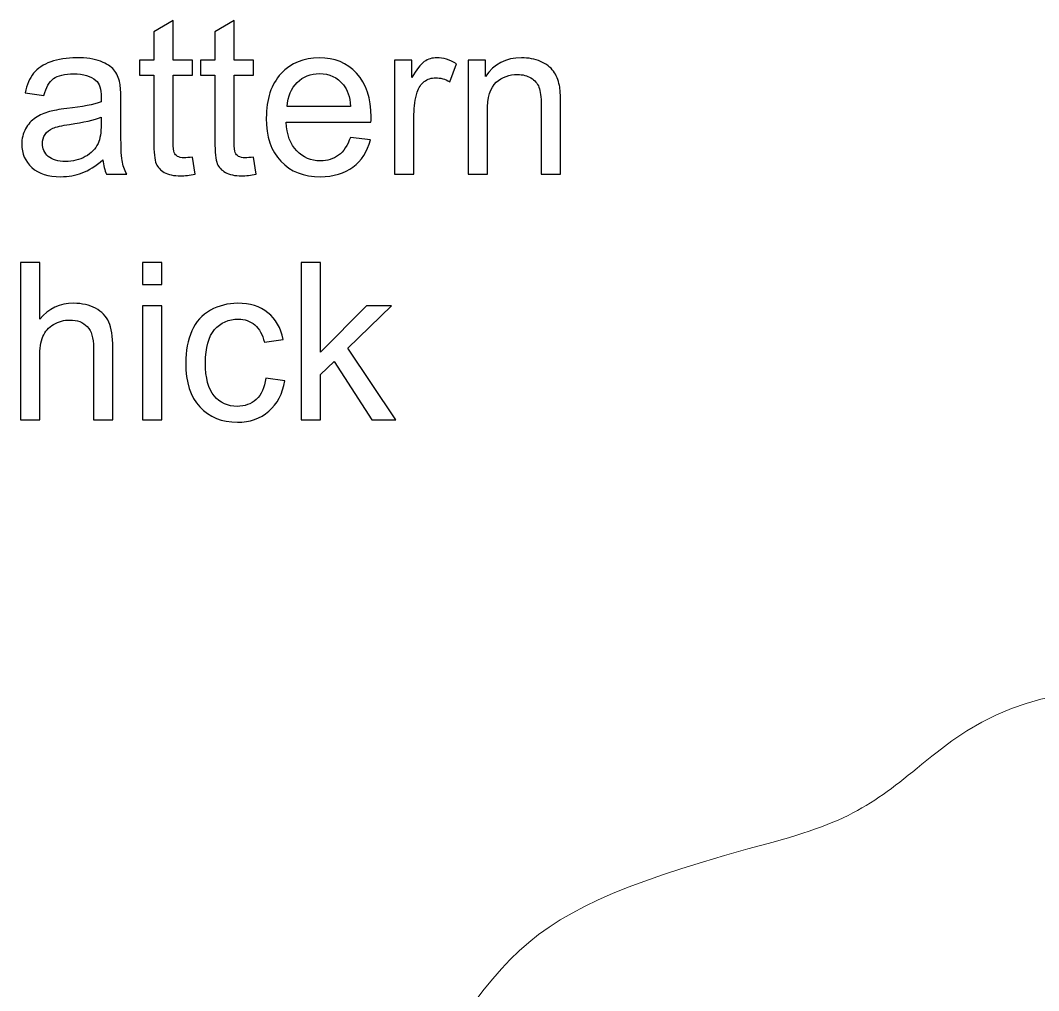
# Model space of a CAD drawing. Header units: millimetres. Extents: x -870 to 610, y 34 to 322.
# Drawn here: x -848.35 to -818.92, y 291.08 to 319.11 of the extents above; entities that cross this region are included whole.
import ezdxf

# ---------------------------------------------------------------- set-up
doc = ezdxf.new("R2010")
doc.units = ezdxf.units.MM
doc.header["$MEASUREMENT"] = 0
doc.layers.add('Layer 1', color=7, linetype='Continuous')

msp = doc.modelspace()

# ---------------------------------------------------------------- linework, layer by layer
at = {"layer": 'Layer 1'}
for points, knots in [([(-843.3722, 315.1646), (-843.3722, 315.1646), (-843.296, 314.6714), (-843.296, 314.6714), (-843.296, 314.6714), (-843.4527, 314.6386), (-843.5934, 314.6216), (-843.7162, 314.6216), (-843.7162, 314.6216), (-843.9183, 314.6216), (-844.075, 314.6534), (-844.1872, 314.718), (-844.1872, 314.718), (-844.2983, 314.7825), (-844.3766, 314.8661), (-844.4221, 314.9709), (-844.4221, 314.9709), (-844.4676, 315.0757), (-844.4898, 315.2958), (-844.4898, 315.6313), (-844.4898, 315.6313), (-844.4898, 315.6313), (-844.4898, 317.53), (-844.4898, 317.53), (-844.4898, 317.53), (-844.4898, 317.53), (-844.9026, 317.53), (-844.9026, 317.53), (-844.9026, 317.53), (-844.9026, 317.53), (-844.9026, 317.9618), (-844.9026, 317.9618), (-844.9026, 317.9618), (-844.9026, 317.9618), (-844.4898, 317.9618), (-844.4898, 317.9618), (-844.4898, 317.9618), (-844.4898, 317.9618), (-844.4898, 318.7767), (-844.4898, 318.7767), (-844.4898, 318.7767), (-844.4898, 318.7767), (-843.931, 319.1122), (-843.931, 319.1122), (-843.931, 319.1122), (-843.931, 319.1122), (-843.931, 317.9618), (-843.931, 317.9618), (-843.931, 317.9618), (-843.931, 317.9618), (-843.3722, 317.9618), (-843.3722, 317.9618), (-843.3722, 317.9618), (-843.3722, 317.9618), (-843.3722, 317.53), (-843.3722, 317.53), (-843.3722, 317.53), (-843.3722, 317.53), (-843.931, 317.53), (-843.931, 317.53), (-843.931, 317.53), (-843.931, 317.53), (-843.931, 315.5996), (-843.931, 315.5996), (-843.931, 315.5996), (-843.931, 315.4397), (-843.9215, 315.3371), (-843.9014, 315.2916), (-843.9014, 315.2916), (-843.8824, 315.2461), (-843.8506, 315.2101), (-843.8062, 315.1826), (-843.8062, 315.1826), (-843.7617, 315.1561), (-843.6982, 315.1424), (-843.6157, 315.1424), (-843.6157, 315.1424), (-843.5543, 315.1424), (-843.4728, 315.1498), (-843.3722, 315.1646)], [0, 0, 0, 0, 0.047619, 0.047619, 0.047619, 0.047619, 0.0952381, 0.0952381, 0.0952381, 0.0952381, 0.1428571, 0.1428571, 0.1428571, 0.1428571, 0.1904762, 0.1904762, 0.1904762, 0.1904762, 0.2380952, 0.2380952, 0.2380952, 0.2380952, 0.2857143, 0.2857143, 0.2857143, 0.2857143, 0.3333333, 0.3333333, 0.3333333, 0.3333333, 0.3809524, 0.3809524, 0.3809524, 0.3809524, 0.4285714, 0.4285714, 0.4285714, 0.4285714, 0.4761905, 0.4761905, 0.4761905, 0.4761905, 0.5238095, 0.5238095, 0.5238095, 0.5238095, 0.5714286, 0.5714286, 0.5714286, 0.5714286, 0.6190476, 0.6190476, 0.6190476, 0.6190476, 0.6666667, 0.6666667, 0.6666667, 0.6666667, 0.7142857, 0.7142857, 0.7142857, 0.7142857, 0.7619048, 0.7619048, 0.7619048, 0.7619048, 0.8095238, 0.8095238, 0.8095238, 0.8095238, 0.8571429, 0.8571429, 0.8571429, 0.8571429, 0.9047619, 0.9047619, 0.9047619, 0.9047619, 1, 1, 1, 1]), ([(-841.608, 315.1646), (-841.608, 315.1646), (-841.5318, 314.6714), (-841.5318, 314.6714), (-841.5318, 314.6714), (-841.6885, 314.6386), (-841.8292, 314.6216), (-841.952, 314.6216), (-841.952, 314.6216), (-842.1541, 314.6216), (-842.3108, 314.6534), (-842.423, 314.718), (-842.423, 314.718), (-842.5341, 314.7825), (-842.6124, 314.8661), (-842.6579, 314.9709), (-842.6579, 314.9709), (-842.7034, 315.0757), (-842.7256, 315.2958), (-842.7256, 315.6313), (-842.7256, 315.6313), (-842.7256, 315.6313), (-842.7256, 317.53), (-842.7256, 317.53), (-842.7256, 317.53), (-842.7256, 317.53), (-843.1384, 317.53), (-843.1384, 317.53), (-843.1384, 317.53), (-843.1384, 317.53), (-843.1384, 317.9618), (-843.1384, 317.9618), (-843.1384, 317.9618), (-843.1384, 317.9618), (-842.7256, 317.9618), (-842.7256, 317.9618), (-842.7256, 317.9618), (-842.7256, 317.9618), (-842.7256, 318.7767), (-842.7256, 318.7767), (-842.7256, 318.7767), (-842.7256, 318.7767), (-842.1668, 319.1122), (-842.1668, 319.1122), (-842.1668, 319.1122), (-842.1668, 319.1122), (-842.1668, 317.9618), (-842.1668, 317.9618), (-842.1668, 317.9618), (-842.1668, 317.9618), (-841.608, 317.9618), (-841.608, 317.9618), (-841.608, 317.9618), (-841.608, 317.9618), (-841.608, 317.53), (-841.608, 317.53), (-841.608, 317.53), (-841.608, 317.53), (-842.1668, 317.53), (-842.1668, 317.53), (-842.1668, 317.53), (-842.1668, 317.53), (-842.1668, 315.5996), (-842.1668, 315.5996), (-842.1668, 315.5996), (-842.1668, 315.4397), (-842.1573, 315.3371), (-842.1372, 315.2916), (-842.1372, 315.2916), (-842.1182, 315.2461), (-842.0864, 315.2101), (-842.042, 315.1826), (-842.042, 315.1826), (-841.9975, 315.1561), (-841.934, 315.1424), (-841.8515, 315.1424), (-841.8515, 315.1424), (-841.7901, 315.1424), (-841.7086, 315.1498), (-841.608, 315.1646)], [0, 0, 0, 0, 0.047619, 0.047619, 0.047619, 0.047619, 0.0952381, 0.0952381, 0.0952381, 0.0952381, 0.1428571, 0.1428571, 0.1428571, 0.1428571, 0.1904762, 0.1904762, 0.1904762, 0.1904762, 0.2380952, 0.2380952, 0.2380952, 0.2380952, 0.2857143, 0.2857143, 0.2857143, 0.2857143, 0.3333333, 0.3333333, 0.3333333, 0.3333333, 0.3809524, 0.3809524, 0.3809524, 0.3809524, 0.4285714, 0.4285714, 0.4285714, 0.4285714, 0.4761905, 0.4761905, 0.4761905, 0.4761905, 0.5238095, 0.5238095, 0.5238095, 0.5238095, 0.5714286, 0.5714286, 0.5714286, 0.5714286, 0.6190476, 0.6190476, 0.6190476, 0.6190476, 0.6666667, 0.6666667, 0.6666667, 0.6666667, 0.7142857, 0.7142857, 0.7142857, 0.7142857, 0.7619048, 0.7619048, 0.7619048, 0.7619048, 0.8095238, 0.8095238, 0.8095238, 0.8095238, 0.8571429, 0.8571429, 0.8571429, 0.8571429, 0.9047619, 0.9047619, 0.9047619, 0.9047619, 1, 1, 1, 1]), ([(-845.9641, 315.0789), (-846.1716, 314.9021), (-846.3716, 314.7783), (-846.5632, 314.7053), (-846.5632, 314.7053), (-846.7547, 314.6322), (-846.96, 314.5962), (-847.1802, 314.5962), (-847.1802, 314.5962), (-847.5421, 314.5962), (-847.8205, 314.6841), (-848.0152, 314.8608), (-848.0152, 314.8608), (-848.2099, 315.0365), (-848.3073, 315.2619), (-848.3073, 315.5361), (-848.3073, 315.5361), (-848.3073, 315.6969), (-848.2703, 315.844), (-848.1972, 315.9774), (-848.1972, 315.9774), (-848.1231, 316.1107), (-848.0268, 316.2166), (-847.9083, 316.297), (-847.9083, 316.297), (-847.7887, 316.3774), (-847.6554, 316.4388), (-847.5061, 316.4801), (-847.5061, 316.4801), (-847.3961, 316.5087), (-847.2299, 316.5362), (-847.0087, 316.5637), (-847.0087, 316.5637), (-846.5579, 316.6166), (-846.2245, 316.6812), (-846.0118, 316.7553), (-846.0118, 316.7553), (-846.0097, 316.8315), (-846.0086, 316.8801), (-846.0086, 316.9002), (-846.0086, 316.9002), (-846.0086, 317.1267), (-846.0615, 317.2865), (-846.1673, 317.3797), (-846.1673, 317.3797), (-846.3102, 317.5056), (-846.5229, 317.5681), (-846.8045, 317.5681), (-846.8045, 317.5681), (-847.068, 317.5681), (-847.2627, 317.5215), (-847.3876, 317.4294), (-847.3876, 317.4294), (-847.5135, 317.3373), (-847.6056, 317.1744), (-847.6659, 316.9394), (-847.6659, 316.9394), (-847.6659, 316.9394), (-848.212, 317.0156), (-848.212, 317.0156), (-848.212, 317.0156), (-848.1623, 317.2495), (-848.0808, 317.4389), (-847.9665, 317.5829), (-847.9665, 317.5829), (-847.8522, 317.7268), (-847.6871, 317.8369), (-847.4712, 317.9152), (-847.4712, 317.9152), (-847.2564, 317.9924), (-847.0055, 318.0316), (-846.7219, 318.0316), (-846.7219, 318.0316), (-846.4404, 318.0316), (-846.2107, 317.9988), (-846.034, 317.9321), (-846.034, 317.9321), (-845.8583, 317.8654), (-845.7281, 317.7829), (-845.6456, 317.6824), (-845.6456, 317.6824), (-845.563, 317.5818), (-845.5048, 317.4548), (-845.471, 317.3014), (-845.471, 317.3014), (-845.453, 317.2061), (-845.4434, 317.0347), (-845.4434, 316.7881), (-845.4434, 316.7881), (-845.4434, 316.7881), (-845.4434, 316.0472), (-845.4434, 316.0472), (-845.4434, 316.0472), (-845.4434, 315.5297), (-845.4318, 315.2027), (-845.4085, 315.064), (-845.4085, 315.064), (-845.3863, 314.9254), (-845.3397, 314.7931), (-845.272, 314.6661), (-845.272, 314.6661), (-845.272, 314.6661), (-845.8562, 314.6661), (-845.8562, 314.6661), (-845.8562, 314.6661), (-845.9123, 314.7836), (-845.9483, 314.9212), (-845.9641, 315.0789)], [0, 0, 0, 0, 0.0357143, 0.0357143, 0.0357143, 0.0357143, 0.0714286, 0.0714286, 0.0714286, 0.0714286, 0.1071429, 0.1071429, 0.1071429, 0.1071429, 0.1428571, 0.1428571, 0.1428571, 0.1428571, 0.1785714, 0.1785714, 0.1785714, 0.1785714, 0.2142857, 0.2142857, 0.2142857, 0.2142857, 0.25, 0.25, 0.25, 0.25, 0.2857143, 0.2857143, 0.2857143, 0.2857143, 0.3214286, 0.3214286, 0.3214286, 0.3214286, 0.3571429, 0.3571429, 0.3571429, 0.3571429, 0.3928571, 0.3928571, 0.3928571, 0.3928571, 0.4285714, 0.4285714, 0.4285714, 0.4285714, 0.4642857, 0.4642857, 0.4642857, 0.4642857, 0.5, 0.5, 0.5, 0.5, 0.5357143, 0.5357143, 0.5357143, 0.5357143, 0.5714286, 0.5714286, 0.5714286, 0.5714286, 0.6071429, 0.6071429, 0.6071429, 0.6071429, 0.6428571, 0.6428571, 0.6428571, 0.6428571, 0.6785714, 0.6785714, 0.6785714, 0.6785714, 0.7142857, 0.7142857, 0.7142857, 0.7142857, 0.75, 0.75, 0.75, 0.75, 0.7857143, 0.7857143, 0.7857143, 0.7857143, 0.8214286, 0.8214286, 0.8214286, 0.8214286, 0.8571429, 0.8571429, 0.8571429, 0.8571429, 0.8928571, 0.8928571, 0.8928571, 0.8928571, 0.9285714, 0.9285714, 0.9285714, 0.9285714, 1, 1, 1, 1]), ([(-838.8088, 315.7329), (-838.8088, 315.7329), (-838.2309, 315.6567), (-838.2309, 315.6567), (-838.2309, 315.6567), (-838.3209, 315.3212), (-838.4892, 315.0598), (-838.7347, 314.8746), (-838.7347, 314.8746), (-838.9802, 314.6894), (-839.2935, 314.5962), (-839.6756, 314.5962), (-839.6756, 314.5962), (-840.1561, 314.5962), (-840.5371, 314.7444), (-840.8186, 315.0408), (-840.8186, 315.0408), (-841.1001, 315.336), (-841.2408, 315.752), (-841.2408, 316.2864), (-841.2408, 316.2864), (-841.2408, 316.8389), (-841.099, 317.2685), (-840.8143, 317.5733), (-840.8143, 317.5733), (-840.5296, 317.8792), (-840.1603, 318.0316), (-839.7063, 318.0316), (-839.7063, 318.0316), (-839.2671, 318.0316), (-838.9083, 317.8824), (-838.6299, 317.5829), (-838.6299, 317.5829), (-838.3516, 317.2834), (-838.2119, 316.8621), (-838.2119, 316.3192), (-838.2119, 316.3192), (-838.2119, 316.2864), (-838.213, 316.2367), (-838.2151, 316.1711), (-838.2151, 316.1711), (-838.2151, 316.1711), (-840.6693, 316.1711), (-840.6693, 316.1711), (-840.6693, 316.1711), (-840.6482, 315.8102), (-840.5466, 315.5329), (-840.3624, 315.3413), (-840.3624, 315.3413), (-840.1793, 315.1498), (-839.9497, 315.0535), (-839.6756, 315.0535), (-839.6756, 315.0535), (-839.4713, 315.0535), (-839.2967, 315.1074), (-839.1528, 315.2154), (-839.1528, 315.2154), (-839.0078, 315.3233), (-838.8935, 315.4958), (-838.8088, 315.7329)], [0, 0, 0, 0, 0.0625, 0.0625, 0.0625, 0.0625, 0.125, 0.125, 0.125, 0.125, 0.1875, 0.1875, 0.1875, 0.1875, 0.25, 0.25, 0.25, 0.25, 0.3125, 0.3125, 0.3125, 0.3125, 0.375, 0.375, 0.375, 0.375, 0.4375, 0.4375, 0.4375, 0.4375, 0.5, 0.5, 0.5, 0.5, 0.5625, 0.5625, 0.5625, 0.5625, 0.625, 0.625, 0.625, 0.625, 0.6875, 0.6875, 0.6875, 0.6875, 0.75, 0.75, 0.75, 0.75, 0.8125, 0.8125, 0.8125, 0.8125, 0.875, 0.875, 0.875, 0.875, 1, 1, 1, 1]), ([(-837.5313, 314.6661), (-837.5313, 314.6661), (-837.5313, 317.9618), (-837.5313, 317.9618), (-837.5313, 317.9618), (-837.5313, 317.9618), (-837.0297, 317.9618), (-837.0297, 317.9618), (-837.0297, 317.9618), (-837.0297, 317.9618), (-837.0297, 317.4569), (-837.0297, 317.4569), (-837.0297, 317.4569), (-836.9016, 317.6908), (-836.7831, 317.8453), (-836.6741, 317.9194), (-836.6741, 317.9194), (-836.5651, 317.9946), (-836.4455, 318.0316), (-836.3153, 318.0316), (-836.3153, 318.0316), (-836.1269, 318.0316), (-835.9354, 317.9723), (-835.7406, 317.8549), (-835.7406, 317.8549), (-835.7406, 317.8549), (-835.9396, 317.3395), (-835.9396, 317.3395), (-835.9396, 317.3395), (-836.0751, 317.4157), (-836.2105, 317.4538), (-836.346, 317.4538), (-836.346, 317.4538), (-836.4677, 317.4538), (-836.5767, 317.4167), (-836.673, 317.3437), (-836.673, 317.3437), (-836.7693, 317.2707), (-836.8381, 317.1691), (-836.8794, 317.0389), (-836.8794, 317.0389), (-836.9419, 316.841), (-836.9725, 316.624), (-836.9725, 316.388), (-836.9725, 316.388), (-836.9725, 316.388), (-836.9725, 314.6661), (-836.9725, 314.6661), (-836.9725, 314.6661), (-836.9725, 314.6661), (-837.5313, 314.6661), (-837.5313, 314.6661)], [0, 0, 0, 0, 0.0714286, 0.0714286, 0.0714286, 0.0714286, 0.1428571, 0.1428571, 0.1428571, 0.1428571, 0.2142857, 0.2142857, 0.2142857, 0.2142857, 0.2857143, 0.2857143, 0.2857143, 0.2857143, 0.3571429, 0.3571429, 0.3571429, 0.3571429, 0.4285714, 0.4285714, 0.4285714, 0.4285714, 0.5, 0.5, 0.5, 0.5, 0.5714286, 0.5714286, 0.5714286, 0.5714286, 0.6428571, 0.6428571, 0.6428571, 0.6428571, 0.7142857, 0.7142857, 0.7142857, 0.7142857, 0.7857143, 0.7857143, 0.7857143, 0.7857143, 0.8571429, 0.8571429, 0.8571429, 0.8571429, 1, 1, 1, 1]), ([(-835.4104, 314.6661), (-835.4104, 314.6661), (-835.4104, 317.9618), (-835.4104, 317.9618), (-835.4104, 317.9618), (-835.4104, 317.9618), (-834.9087, 317.9618), (-834.9087, 317.9618), (-834.9087, 317.9618), (-834.9087, 317.9618), (-834.9087, 317.494), (-834.9087, 317.494), (-834.9087, 317.494), (-834.6674, 317.8527), (-834.3182, 318.0316), (-833.8621, 318.0316), (-833.8621, 318.0316), (-833.6631, 318.0316), (-833.4811, 317.9956), (-833.3149, 317.9247), (-833.3149, 317.9247), (-833.1487, 317.8538), (-833.0239, 317.7596), (-832.9413, 317.6443), (-832.9413, 317.6443), (-832.8588, 317.5289), (-832.8005, 317.3913), (-832.7677, 317.2326), (-832.7677, 317.2326), (-832.7476, 317.1288), (-832.737, 316.9479), (-832.737, 316.6896), (-832.737, 316.6896), (-832.737, 316.6896), (-832.737, 314.6661), (-832.737, 314.6661), (-832.737, 314.6661), (-832.737, 314.6661), (-833.2958, 314.6661), (-833.2958, 314.6661), (-833.2958, 314.6661), (-833.2958, 314.6661), (-833.2958, 316.6685), (-833.2958, 316.6685), (-833.2958, 316.6685), (-833.2958, 316.896), (-833.317, 317.0664), (-833.3604, 317.1786), (-833.3604, 317.1786), (-833.4038, 317.2908), (-833.4811, 317.3807), (-833.5911, 317.4485), (-833.5911, 317.4485), (-833.7012, 317.5151), (-833.8314, 317.549), (-833.9795, 317.549), (-833.9795, 317.549), (-834.2166, 317.549), (-834.4209, 317.4739), (-834.5934, 317.3225), (-834.5934, 317.3225), (-834.7659, 317.1722), (-834.8516, 316.8854), (-834.8516, 316.4642), (-834.8516, 316.4642), (-834.8516, 316.4642), (-834.8516, 314.6661), (-834.8516, 314.6661), (-834.8516, 314.6661), (-834.8516, 314.6661), (-835.4104, 314.6661), (-835.4104, 314.6661)], [0, 0, 0, 0, 0.0526316, 0.0526316, 0.0526316, 0.0526316, 0.1052632, 0.1052632, 0.1052632, 0.1052632, 0.1578947, 0.1578947, 0.1578947, 0.1578947, 0.2105263, 0.2105263, 0.2105263, 0.2105263, 0.2631579, 0.2631579, 0.2631579, 0.2631579, 0.3157895, 0.3157895, 0.3157895, 0.3157895, 0.3684211, 0.3684211, 0.3684211, 0.3684211, 0.4210526, 0.4210526, 0.4210526, 0.4210526, 0.4736842, 0.4736842, 0.4736842, 0.4736842, 0.5263158, 0.5263158, 0.5263158, 0.5263158, 0.5789474, 0.5789474, 0.5789474, 0.5789474, 0.6315789, 0.6315789, 0.6315789, 0.6315789, 0.6842105, 0.6842105, 0.6842105, 0.6842105, 0.7368421, 0.7368421, 0.7368421, 0.7368421, 0.7894737, 0.7894737, 0.7894737, 0.7894737, 0.8421053, 0.8421053, 0.8421053, 0.8421053, 0.8947368, 0.8947368, 0.8947368, 0.8947368, 1, 1, 1, 1]), ([(-840.6376, 316.6283), (-840.6376, 316.6283), (-838.8024, 316.6283), (-838.8024, 316.6283), (-838.8024, 316.6283), (-838.8268, 316.9055), (-838.8977, 317.113), (-839.0131, 317.2516), (-839.0131, 317.2516), (-839.1898, 317.4665), (-839.4205, 317.5744), (-839.7031, 317.5744), (-839.7031, 317.5744), (-839.9592, 317.5744), (-840.174, 317.4887), (-840.3487, 317.3172), (-840.3487, 317.3172), (-840.5222, 317.1458), (-840.6185, 316.9161), (-840.6376, 316.6283)], [0, 0, 0, 0, 0.1666667, 0.1666667, 0.1666667, 0.1666667, 0.3333333, 0.3333333, 0.3333333, 0.3333333, 0.5, 0.5, 0.5, 0.5, 0.6666667, 0.6666667, 0.6666667, 0.6666667, 1, 1, 1, 1]), ([(-846.0086, 316.3171), (-846.2118, 316.2346), (-846.5166, 316.1647), (-846.923, 316.1076), (-846.923, 316.1076), (-847.1537, 316.0747), (-847.3167, 316.0377), (-847.4119, 315.9964), (-847.4119, 315.9964), (-847.5072, 315.9552), (-847.5802, 315.8948), (-847.6321, 315.8165), (-847.6321, 315.8165), (-847.6839, 315.7371), (-847.7104, 315.6493), (-847.7104, 315.5519), (-847.7104, 315.5519), (-847.7104, 315.4048), (-847.6543, 315.281), (-847.5411, 315.1826), (-847.5411, 315.1826), (-847.4278, 315.0841), (-847.2627, 315.0344), (-847.0458, 315.0344), (-847.0458, 315.0344), (-846.8309, 315.0344), (-846.6394, 315.081), (-846.4711, 315.1752), (-846.4711, 315.1752), (-846.3039, 315.2683), (-846.18, 315.3964), (-846.1017, 315.5583), (-846.1017, 315.5583), (-846.0414, 315.6842), (-846.0118, 315.8694), (-846.0118, 316.1139), (-846.0118, 316.1139), (-846.0118, 316.1139), (-846.0086, 316.3171), (-846.0086, 316.3171)], [0, 0, 0, 0, 0.0909091, 0.0909091, 0.0909091, 0.0909091, 0.1818182, 0.1818182, 0.1818182, 0.1818182, 0.2727273, 0.2727273, 0.2727273, 0.2727273, 0.3636364, 0.3636364, 0.3636364, 0.3636364, 0.4545455, 0.4545455, 0.4545455, 0.4545455, 0.5454545, 0.5454545, 0.5454545, 0.5454545, 0.6363636, 0.6363636, 0.6363636, 0.6363636, 0.7272727, 0.7272727, 0.7272727, 0.7272727, 0.8181818, 0.8181818, 0.8181818, 0.8181818, 1, 1, 1, 1]), ([(-848.3476, 307.5722), (-848.3476, 307.5722), (-848.3476, 312.1188), (-848.3476, 312.1188), (-848.3476, 312.1188), (-848.3476, 312.1188), (-847.7888, 312.1188), (-847.7888, 312.1188), (-847.7888, 312.1188), (-847.7888, 312.1188), (-847.7888, 310.4826), (-847.7888, 310.4826), (-847.7888, 310.4826), (-847.5295, 310.7864), (-847.2025, 310.9377), (-846.8067, 310.9377), (-846.8067, 310.9377), (-846.5643, 310.9377), (-846.3537, 310.8901), (-846.1738, 310.7938), (-846.1738, 310.7938), (-845.9949, 310.6975), (-845.8669, 310.5652), (-845.7896, 310.3958), (-845.7896, 310.3958), (-845.7123, 310.2265), (-845.6742, 309.9799), (-845.6742, 309.6582), (-845.6742, 309.6582), (-845.6742, 309.6582), (-845.6742, 307.5722), (-845.6742, 307.5722), (-845.6742, 307.5722), (-845.6742, 307.5722), (-846.233, 307.5722), (-846.233, 307.5722), (-846.233, 307.5722), (-846.233, 307.5722), (-846.233, 309.6561), (-846.233, 309.6561), (-846.233, 309.6561), (-846.233, 309.9344), (-846.2934, 310.1376), (-846.413, 310.2646), (-846.413, 310.2646), (-846.5336, 310.3916), (-846.7029, 310.4551), (-846.9231, 310.4551), (-846.9231, 310.4551), (-847.0871, 310.4551), (-847.2416, 310.4128), (-847.3866, 310.327), (-847.3866, 310.327), (-847.5316, 310.2413), (-847.6343, 310.1249), (-847.6967, 309.9778), (-847.6967, 309.9778), (-847.7581, 309.8317), (-847.7888, 309.6296), (-847.7888, 309.3714), (-847.7888, 309.3714), (-847.7888, 309.3714), (-847.7888, 307.5722), (-847.7888, 307.5722), (-847.7888, 307.5722), (-847.7888, 307.5722), (-848.3476, 307.5722), (-848.3476, 307.5722)], [0, 0, 0, 0, 0.0555556, 0.0555556, 0.0555556, 0.0555556, 0.1111111, 0.1111111, 0.1111111, 0.1111111, 0.1666667, 0.1666667, 0.1666667, 0.1666667, 0.2222222, 0.2222222, 0.2222222, 0.2222222, 0.2777778, 0.2777778, 0.2777778, 0.2777778, 0.3333333, 0.3333333, 0.3333333, 0.3333333, 0.3888889, 0.3888889, 0.3888889, 0.3888889, 0.4444444, 0.4444444, 0.4444444, 0.4444444, 0.5, 0.5, 0.5, 0.5, 0.5555556, 0.5555556, 0.5555556, 0.5555556, 0.6111111, 0.6111111, 0.6111111, 0.6111111, 0.6666667, 0.6666667, 0.6666667, 0.6666667, 0.7222222, 0.7222222, 0.7222222, 0.7222222, 0.7777778, 0.7777778, 0.7777778, 0.7777778, 0.8333333, 0.8333333, 0.8333333, 0.8333333, 0.8888889, 0.8888889, 0.8888889, 0.8888889, 1, 1, 1, 1]), ([(-844.8159, 311.4838), (-844.8159, 311.4838), (-844.8159, 312.1188), (-844.8159, 312.1188), (-844.8159, 312.1188), (-844.8159, 312.1188), (-844.2571, 312.1188), (-844.2571, 312.1188), (-844.2571, 312.1188), (-844.2571, 312.1188), (-844.2571, 311.4838), (-844.2571, 311.4838), (-844.2571, 311.4838), (-844.2571, 311.4838), (-844.8159, 311.4838), (-844.8159, 311.4838)], [0, 0, 0, 0, 0.2, 0.2, 0.2, 0.2, 0.4, 0.4, 0.4, 0.4, 0.6, 0.6, 0.6, 0.6, 1, 1, 1, 1]), ([(-840.228, 307.5722), (-840.228, 307.5722), (-840.228, 312.1188), (-840.228, 312.1188), (-840.228, 312.1188), (-840.228, 312.1188), (-839.6692, 312.1188), (-839.6692, 312.1188), (-839.6692, 312.1188), (-839.6692, 312.1188), (-839.6692, 309.5291), (-839.6692, 309.5291), (-839.6692, 309.5291), (-839.6692, 309.5291), (-838.3484, 310.8679), (-838.3484, 310.8679), (-838.3484, 310.8679), (-838.3484, 310.8679), (-837.6266, 310.8679), (-837.6266, 310.8679), (-837.6266, 310.8679), (-837.6266, 310.8679), (-838.8839, 309.6434), (-838.8839, 309.6434), (-838.8839, 309.6434), (-838.8839, 309.6434), (-837.4996, 307.5722), (-837.4996, 307.5722), (-837.4996, 307.5722), (-837.4996, 307.5722), (-838.1875, 307.5722), (-838.1875, 307.5722), (-838.1875, 307.5722), (-838.1875, 307.5722), (-839.2818, 309.256), (-839.2818, 309.256), (-839.2818, 309.256), (-839.2818, 309.256), (-839.6692, 308.8792), (-839.6692, 308.8792), (-839.6692, 308.8792), (-839.6692, 308.8792), (-839.6692, 307.5722), (-839.6692, 307.5722), (-839.6692, 307.5722), (-839.6692, 307.5722), (-840.228, 307.5722), (-840.228, 307.5722)], [0, 0, 0, 0, 0.0769231, 0.0769231, 0.0769231, 0.0769231, 0.1538462, 0.1538462, 0.1538462, 0.1538462, 0.2307692, 0.2307692, 0.2307692, 0.2307692, 0.3076923, 0.3076923, 0.3076923, 0.3076923, 0.3846154, 0.3846154, 0.3846154, 0.3846154, 0.4615385, 0.4615385, 0.4615385, 0.4615385, 0.5384615, 0.5384615, 0.5384615, 0.5384615, 0.6153846, 0.6153846, 0.6153846, 0.6153846, 0.6923077, 0.6923077, 0.6923077, 0.6923077, 0.7692308, 0.7692308, 0.7692308, 0.7692308, 0.8461538, 0.8461538, 0.8461538, 0.8461538, 1, 1, 1, 1]), ([(-844.8159, 307.5722), (-844.8159, 307.5722), (-844.8159, 310.8679), (-844.8159, 310.8679), (-844.8159, 310.8679), (-844.8159, 310.8679), (-844.2571, 310.8679), (-844.2571, 310.8679), (-844.2571, 310.8679), (-844.2571, 310.8679), (-844.2571, 307.5722), (-844.2571, 307.5722), (-844.2571, 307.5722), (-844.2571, 307.5722), (-844.8159, 307.5722), (-844.8159, 307.5722)], [0, 0, 0, 0, 0.2, 0.2, 0.2, 0.2, 0.4, 0.4, 0.4, 0.4, 0.6, 0.6, 0.6, 0.6, 1, 1, 1, 1]), ([(-841.2524, 308.7787), (-841.2524, 308.7787), (-840.7063, 308.7025), (-840.7063, 308.7025), (-840.7063, 308.7025), (-840.7667, 308.3268), (-840.9191, 308.0336), (-841.1657, 307.8209), (-841.1657, 307.8209), (-841.4123, 307.6082), (-841.716, 307.5023), (-842.0748, 307.5023), (-842.0748, 307.5023), (-842.5246, 307.5023), (-842.8865, 307.6495), (-843.1596, 307.9437), (-843.1596, 307.9437), (-843.4337, 308.2379), (-843.5702, 308.6591), (-843.5702, 309.2073), (-843.5702, 309.2073), (-843.5702, 309.5629), (-843.5109, 309.873), (-843.3935, 310.1397), (-843.3935, 310.1397), (-843.276, 310.4054), (-843.0971, 310.6054), (-842.8558, 310.7377), (-842.8558, 310.7377), (-842.6156, 310.871), (-842.3542, 310.9377), (-842.0705, 310.9377), (-842.0705, 310.9377), (-841.7139, 310.9377), (-841.4207, 310.8477), (-841.1942, 310.6668), (-841.1942, 310.6668), (-840.9667, 310.4858), (-840.8206, 310.2286), (-840.7571, 309.8963), (-840.7571, 309.8963), (-840.7571, 309.8963), (-841.2969, 309.8138), (-841.2969, 309.8138), (-841.2969, 309.8138), (-841.3488, 310.0349), (-841.4398, 310.2011), (-841.5721, 310.3133), (-841.5721, 310.3133), (-841.7033, 310.4244), (-841.862, 310.4805), (-842.0483, 310.4805), (-842.0483, 310.4805), (-842.3298, 310.4805), (-842.5584, 310.38), (-842.7352, 310.1789), (-842.7352, 310.1789), (-842.9109, 309.9767), (-842.9987, 309.6592), (-842.9987, 309.2232), (-842.9987, 309.2232), (-842.9987, 308.7808), (-842.914, 308.4601), (-842.7447, 308.2601), (-842.7447, 308.2601), (-842.5743, 308.0601), (-842.3531, 307.9596), (-842.0811, 307.9596), (-842.0811, 307.9596), (-841.861, 307.9596), (-841.6779, 308.0262), (-841.5318, 308.1606), (-841.5318, 308.1606), (-841.3847, 308.294), (-841.2916, 308.5004), (-841.2524, 308.7787)], [0, 0, 0, 0, 0.05, 0.05, 0.05, 0.05, 0.1, 0.1, 0.1, 0.1, 0.15, 0.15, 0.15, 0.15, 0.2, 0.2, 0.2, 0.2, 0.25, 0.25, 0.25, 0.25, 0.3, 0.3, 0.3, 0.3, 0.35, 0.35, 0.35, 0.35, 0.4, 0.4, 0.4, 0.4, 0.45, 0.45, 0.45, 0.45, 0.5, 0.5, 0.5, 0.5, 0.55, 0.55, 0.55, 0.55, 0.6, 0.6, 0.6, 0.6, 0.65, 0.65, 0.65, 0.65, 0.7, 0.7, 0.7, 0.7, 0.75, 0.75, 0.75, 0.75, 0.8, 0.8, 0.8, 0.8, 0.85, 0.85, 0.85, 0.85, 0.9, 0.9, 0.9, 0.9, 1, 1, 1, 1])]:
    msp.add_open_spline(points, degree=3, knots=knots, dxfattribs=at)
at = {"layer": 'Layer 1', "lineweight": 18}
msp.add_open_spline([(-756.9609, 235.1484), (-756.9609, 235.1484), (-757.1938, 236.2322), (-757.1938, 236.2322), (-757.1938, 236.2322), (-757.1938, 236.2322), (-757.748, 235.3441), (-757.748, 235.3441), (-757.748, 235.3441), (-758.0935, 234.5087), (-758.5264, 233.9105), (-758.9034, 233.1789), (-758.9034, 233.1789), (-759.2568, 232.4931), (-759.5279, 231.5829), (-759.8591, 230.9419), (-759.8591, 230.9419), (-760.7602, 230.97), (-761.9014, 231.2478), (-762.5532, 231.6559), (-762.5532, 231.6559), (-763.3582, 234.0207), (-763.3106, 238.7534), (-764.7085, 240.2903), (-764.7085, 240.2903), (-764.9055, 240.0399), (-764.7407, 240.5579), (-764.9519, 239.8152), (-764.9519, 239.8152), (-765.1653, 239.0645), (-765.0545, 236.2375), (-766.2828, 232.861), (-766.2828, 232.861), (-766.7492, 232.9219), (-767.5883, 233.163), (-767.9285, 233.4287), (-767.9285, 233.4287), (-768.737, 234.0599), (-768.5798, 236.9026), (-769.9142, 237.5752), (-769.9142, 237.5752), (-769.9142, 237.5752), (-770.8153, 235.0868), (-770.8153, 235.0868), (-770.8153, 235.0868), (-771.5703, 235.1502), (-772.2773, 235.7614), (-772.9552, 236.153), (-772.9552, 236.153), (-773.9662, 236.7372), (-774.0856, 236.6134), (-774.5692, 237.7506), (-774.5692, 237.7506), (-775.102, 239.0032), (-775.8896, 241.379), (-776.5629, 242.2059), (-776.5629, 242.2059), (-777.5329, 241.4968), (-777.6486, 240.2726), (-778.1794, 239.0648), (-778.1794, 239.0648), (-779.4794, 239.0817), (-794.1642, 246.7663), (-807.4622, 247.65), (-807.4622, 247.65), (-812.7063, 247.9985), (-816.282, 250.7582), (-821.1035, 250.6587), (-821.1035, 250.6587), (-818.9111, 251.0854), (-816.8465, 251.4833), (-814.5357, 251.8963), (-814.5357, 251.8963), (-813.108, 252.1515), (-811.9229, 252.225), (-810.5278, 251.7689), (-810.5278, 251.7689), (-805.4084, 250.0949), (-807.2854, 250.6059), (-805.5329, 252.9098), (-805.5329, 252.9098), (-803.4314, 255.6728), (-800.8906, 254.268), (-797.9417, 254.0651), (-797.9417, 254.0651), (-795.2251, 253.8783), (-791.706, 255.516), (-786.8029, 255.6774), (-786.8029, 255.6774), (-780.3104, 255.8912), (-778.3826, 254.5251), (-773.309, 253.6266), (-773.309, 253.6266), (-772.1674, 253.4245), (-771.4149, 253.593), (-770.9907, 252.6654), (-770.9907, 252.6654), (-770.2738, 251.0976), (-770.5949, 248.5584), (-769.3784, 247.7902), (-769.3784, 247.7902), (-767.7597, 248.9652), (-767.7909, 251.7756), (-766.8639, 253.0938), (-766.8639, 253.0938), (-766.3772, 252.87), (-766.6514, 253.5418), (-766.0416, 251.5177), (-766.0416, 251.5177), (-765.6355, 250.1697), (-764.7448, 247.3596), (-763.9901, 246.5457), (-763.9901, 246.5457), (-761.8926, 247.509), (-762.4987, 251.8488), (-761.9328, 254.0234), (-761.9328, 254.0234), (-761.0737, 254.1214), (-761.0557, 253.6347), (-760.6357, 252.8086), (-760.6357, 252.8086), (-759.6254, 250.8214), (-758.9826, 248.7611), (-758.063, 246.9787), (-758.063, 246.9787), (-757.3851, 247.0952), (-757.2149, 247.5384), (-756.7618, 248.5039), (-756.7618, 248.5039), (-755.4828, 251.2283), (-755.1703, 252.7324), (-755.0198, 255.7361), (-755.0198, 255.7361), (-755.0198, 255.7361), (-752.1433, 256.5055), (-752.1433, 256.5055), (-752.1433, 256.5055), (-748.5396, 250.416), (-750.7914, 254.3611), (-748.9408, 248.6744), (-748.9408, 248.6744), (-746.2728, 249.2057), (-746.1613, 256.0362), (-746.1335, 258.1901), (-746.1335, 258.1901), (-744.3821, 258.1791), (-743.0751, 251.6457), (-742.2573, 250.7118), (-742.2573, 250.7118), (-739.9161, 252.4671), (-741.1637, 257.9746), (-741.1752, 259.8599), (-741.1752, 259.8599), (-741.1752, 259.8599), (-739.4089, 260.4382), (-739.4089, 260.4382), (-739.4089, 260.4382), (-737.5683, 257.6649), (-737.8293, 252.6091), (-736.6893, 249.2858), (-736.6893, 249.2858), (-734.4264, 249.6241), (-734.4393, 257.1799), (-734.6424, 258.6668), (-734.6424, 258.6668), (-734.7831, 259.6959), (-735.248, 261.0705), (-735.2226, 261.9788), (-735.2226, 261.9788), (-735.2226, 261.9788), (-734.364, 262.2296), (-734.364, 262.2296), (-734.364, 262.2296), (-733.1427, 260.8422), (-731.8755, 256.6709), (-730.0438, 256.5085), (-730.0438, 256.5085), (-728.1423, 257.8197), (-729.7878, 261.914), (-729.9393, 264.0763), (-729.9393, 264.0763), (-729.9393, 264.0763), (-726.4777, 265.651), (-726.4777, 265.651), (-726.4777, 265.651), (-725.511, 264.3986), (-724.5403, 261.1967), (-723.9895, 259.8212), (-723.9895, 259.8212), (-720.7398, 260.0892), (-722.8525, 267.5623), (-721.7636, 268.4731), (-721.7636, 268.4731), (-718.6183, 271.1043), (-716.9254, 268.5039), (-717.2408, 274.772), (-717.2408, 274.772), (-717.3539, 277.0223), (-717.5916, 279.133), (-718.2008, 281.0441), (-718.2008, 281.0441), (-719.5975, 285.4266), (-721.3144, 287.2056), (-724.0973, 289.519), (-724.0973, 289.519), (-726.6669, 291.6551), (-729.9031, 293.535), (-733.4364, 294.724), (-733.4364, 294.724), (-735.4076, 295.3873), (-737.5419, 295.3889), (-739.7478, 295.5423), (-739.7478, 295.5423), (-739.7478, 295.5423), (-752.3777, 297.3639), (-752.3777, 297.3639), (-752.3777, 297.3639), (-754.6028, 297.7584), (-756.192, 298.4347), (-758.1667, 298.8914), (-758.1667, 298.8914), (-761.0578, 299.5601), (-760.9582, 297.0844), (-763.8766, 298.2359), (-763.8766, 298.2359), (-766.2237, 299.1621), (-766.4623, 299.7454), (-769.5422, 299.0273), (-769.5422, 299.0273), (-774.5757, 297.8536), (-774.8878, 296.52), (-781.5931, 298.6712), (-781.5931, 298.6712), (-786.1704, 300.1396), (-800.6754, 304.0406), (-805.71, 303.0001), (-805.71, 303.0001), (-808.6037, 302.4021), (-808.1961, 301.1851), (-809.8862, 300.0109), (-809.8862, 300.0109), (-812.653, 298.0886), (-817.2562, 301.6939), (-821.8568, 297.9734), (-821.8568, 297.9734), (-823.4902, 296.6526), (-824.0944, 296.0492), (-826.592, 295.3732), (-826.592, 295.3732), (-834.6249, 293.1994), (-834.1703, 292.4012), (-838.4649, 285.6652), (-838.4649, 285.6652), (-839.6484, 283.8088), (-839.9821, 282.9669), (-840.8575, 280.7043), (-840.8575, 280.7043), (-841.5627, 278.8815), (-842.6031, 277.6608), (-843.5776, 276.2202), (-843.5776, 276.2202), (-845.659, 273.143), (-843.6183, 272.9163), (-844.033, 270.2829), (-844.033, 270.2829), (-844.3064, 268.5468), (-846.5387, 267.1651), (-846.491, 265.4303), (-846.491, 265.4303), (-846.4106, 262.5071), (-842.1251, 263.648), (-841.3408, 263.5266), (-841.3408, 263.5266), (-840.5475, 256.4247), (-842.6174, 257.0676), (-838.7199, 249.9945), (-838.7199, 249.9945), (-838.9783, 248.0044), (-838.4672, 246.8791), (-839.2039, 244.5148), (-839.2039, 244.5148), (-840.4812, 240.4164), (-845.1048, 241.0595), (-844.0698, 237.4202), (-844.0698, 237.4202), (-843.5191, 235.4844), (-838.2948, 234.7705), (-833.6858, 229.8348), (-833.6858, 229.8348), (-831.7653, 227.7783), (-829.3833, 226.3162), (-827.3982, 224.2692), (-827.3982, 224.2692), (-825.1343, 221.9348), (-824.7876, 220.0256), (-821.1524, 218.4832), (-821.1524, 218.4832), (-819.5877, 217.8194), (-818.5154, 217.2786), (-817.0715, 216.4512), (-817.0715, 216.4512), (-815.5532, 215.581), (-814.7798, 214.9576), (-813.3701, 214.2161), (-813.3701, 214.2161), (-807.77, 211.2709), (-800.9613, 209.7298), (-794.0526, 211.5953), (-794.0526, 211.5953), (-790.8734, 212.4537), (-787.9541, 213.561), (-784.5619, 214.1051), (-784.5619, 214.1051), (-774.8777, 215.6586), (-760.5669, 213.4755), (-750.5165, 213.0887), (-750.5165, 213.0887), (-746.7365, 212.9432), (-743.0958, 212.58), (-739.3897, 212.3105), (-739.3897, 212.3105), (-734.7898, 211.976), (-732.2766, 211.1749), (-729.5643, 214.0954), (-729.5643, 214.0954), (-728.5836, 215.1514), (-727.7932, 216.3261), (-726.8959, 217.5317), (-726.8959, 217.5317), (-726.2042, 218.4609), (-724.765, 219.8348), (-724.5364, 221.078), (-724.5364, 221.078), (-724.1429, 223.2184), (-723.6053, 223.8809), (-723.6139, 226.0726), (-723.6139, 226.0726), (-723.62, 227.587), (-723.8999, 230.0043), (-724.8518, 230.7458), (-724.8518, 230.7458), (-724.8518, 230.7458), (-726.9395, 224.1702), (-726.9395, 224.1702), (-726.9395, 224.1702), (-726.9395, 224.1702), (-728.0578, 224.4748), (-728.0578, 224.4748), (-728.0578, 224.4748), (-727.9964, 225.464), (-727.5009, 226.1735), (-727.3677, 227.3185), (-727.3677, 227.3185), (-727.131, 229.3538), (-727.4713, 231.674), (-728.2047, 233.486), (-728.2047, 233.486), (-728.5812, 234.4159), (-728.9592, 235.2502), (-729.6845, 235.373), (-729.6845, 235.373), (-730.5464, 233.7282), (-730.5348, 231.514), (-730.814, 229.5126), (-730.814, 229.5126), (-730.9456, 228.5696), (-731.189, 227.4809), (-731.544, 226.6567), (-731.544, 226.6567), (-731.9674, 225.6738), (-732.2536, 225.4085), (-733.6901, 225.6516), (-733.6901, 225.6516), (-734.0643, 227.311), (-733.8068, 230.7131), (-735.2524, 231.3062), (-735.2524, 231.3062), (-735.6145, 230.8953), (-736.1752, 228.4798), (-736.2592, 227.7767), (-736.2592, 227.7767), (-736.7979, 227.2101), (-736.5626, 227.232), (-736.869, 226.7182), (-736.869, 226.7182), (-736.869, 226.7182), (-737.1246, 227.2843), (-737.1246, 227.2843), (-737.1246, 227.2843), (-737.1393, 227.3726), (-737.1949, 227.3809), (-737.2291, 227.4298), (-737.2291, 227.4298), (-737.3529, 228.2075), (-737.5853, 229.1217), (-737.8231, 229.7761), (-737.8231, 229.7761), (-738.164, 230.7139), (-738.3013, 231.2029), (-739.2039, 231.3332), (-739.2039, 231.3332), (-740.8673, 230.5675), (-740.5225, 227.3657), (-741.5389, 225.88), (-741.5389, 225.88), (-743.1115, 225.7106), (-748.4413, 226.6552), (-749.7593, 227.1726), (-749.7593, 227.1726), (-749.9298, 230.437), (-749.4415, 233.7509), (-750.9837, 236.3524), (-750.9837, 236.3524), (-751.569, 235.8169), (-751.4816, 235.2353), (-751.638, 234.3545), (-751.638, 234.3545), (-751.9668, 232.5028), (-752.7023, 230.1202), (-753.1844, 228.3773), (-753.1844, 228.3773), (-753.959, 228.4661), (-755.5327, 229.1707), (-756.2282, 229.5009), (-756.2282, 229.5009), (-756.284, 230.516), (-756.3005, 231.6442), (-756.4591, 232.5518), (-756.4591, 232.5518), (-756.6096, 233.4134), (-756.8708, 234.2739), (-756.9609, 235.1484)], degree=3, knots=[0, 0, 0, 0, 0.0091743, 0.0091743, 0.0091743, 0.0091743, 0.0183486, 0.0183486, 0.0183486, 0.0183486, 0.0275229, 0.0275229, 0.0275229, 0.0275229, 0.0366972, 0.0366972, 0.0366972, 0.0366972, 0.0458716, 0.0458716, 0.0458716, 0.0458716, 0.0550459, 0.0550459, 0.0550459, 0.0550459, 0.0642202, 0.0642202, 0.0642202, 0.0642202, 0.0733945, 0.0733945, 0.0733945, 0.0733945, 0.0825688, 0.0825688, 0.0825688, 0.0825688, 0.0917431, 0.0917431, 0.0917431, 0.0917431, 0.1009174, 0.1009174, 0.1009174, 0.1009174, 0.1100917, 0.1100917, 0.1100917, 0.1100917, 0.1192661, 0.1192661, 0.1192661, 0.1192661, 0.1284404, 0.1284404, 0.1284404, 0.1284404, 0.1376147, 0.1376147, 0.1376147, 0.1376147, 0.146789, 0.146789, 0.146789, 0.146789, 0.1559633, 0.1559633, 0.1559633, 0.1559633, 0.1651376, 0.1651376, 0.1651376, 0.1651376, 0.1743119, 0.1743119, 0.1743119, 0.1743119, 0.1834862, 0.1834862, 0.1834862, 0.1834862, 0.1926606, 0.1926606, 0.1926606, 0.1926606, 0.2018349, 0.2018349, 0.2018349, 0.2018349, 0.2110092, 0.2110092, 0.2110092, 0.2110092, 0.2201835, 0.2201835, 0.2201835, 0.2201835, 0.2293578, 0.2293578, 0.2293578, 0.2293578, 0.2385321, 0.2385321, 0.2385321, 0.2385321, 0.2477064, 0.2477064, 0.2477064, 0.2477064, 0.2568807, 0.2568807, 0.2568807, 0.2568807, 0.266055, 0.266055, 0.266055, 0.266055, 0.2752294, 0.2752294, 0.2752294, 0.2752294, 0.2844037, 0.2844037, 0.2844037, 0.2844037, 0.293578, 0.293578, 0.293578, 0.293578, 0.3027523, 0.3027523, 0.3027523, 0.3027523, 0.3119266, 0.3119266, 0.3119266, 0.3119266, 0.3211009, 0.3211009, 0.3211009, 0.3211009, 0.3302752, 0.3302752, 0.3302752, 0.3302752, 0.3394495, 0.3394495, 0.3394495, 0.3394495, 0.3486239, 0.3486239, 0.3486239, 0.3486239, 0.3577982, 0.3577982, 0.3577982, 0.3577982, 0.3669725, 0.3669725, 0.3669725, 0.3669725, 0.3761468, 0.3761468, 0.3761468, 0.3761468, 0.3853211, 0.3853211, 0.3853211, 0.3853211, 0.3944954, 0.3944954, 0.3944954, 0.3944954, 0.4036697, 0.4036697, 0.4036697, 0.4036697, 0.412844, 0.412844, 0.412844, 0.412844, 0.4220183, 0.4220183, 0.4220183, 0.4220183, 0.4311927, 0.4311927, 0.4311927, 0.4311927, 0.440367, 0.440367, 0.440367, 0.440367, 0.4495413, 0.4495413, 0.4495413, 0.4495413, 0.4587156, 0.4587156, 0.4587156, 0.4587156, 0.4678899, 0.4678899, 0.4678899, 0.4678899, 0.4770642, 0.4770642, 0.4770642, 0.4770642, 0.4862385, 0.4862385, 0.4862385, 0.4862385, 0.4954128, 0.4954128, 0.4954128, 0.4954128, 0.5045872, 0.5045872, 0.5045872, 0.5045872, 0.5137615, 0.5137615, 0.5137615, 0.5137615, 0.5229358, 0.5229358, 0.5229358, 0.5229358, 0.5321101, 0.5321101, 0.5321101, 0.5321101, 0.5412844, 0.5412844, 0.5412844, 0.5412844, 0.5504587, 0.5504587, 0.5504587, 0.5504587, 0.559633, 0.559633, 0.559633, 0.559633, 0.5688073, 0.5688073, 0.5688073, 0.5688073, 0.5779817, 0.5779817, 0.5779817, 0.5779817, 0.587156, 0.587156, 0.587156, 0.587156, 0.5963303, 0.5963303, 0.5963303, 0.5963303, 0.6055046, 0.6055046, 0.6055046, 0.6055046, 0.6146789, 0.6146789, 0.6146789, 0.6146789, 0.6238532, 0.6238532, 0.6238532, 0.6238532, 0.6330275, 0.6330275, 0.6330275, 0.6330275, 0.6422018, 0.6422018, 0.6422018, 0.6422018, 0.6513761, 0.6513761, 0.6513761, 0.6513761, 0.6605505, 0.6605505, 0.6605505, 0.6605505, 0.6697248, 0.6697248, 0.6697248, 0.6697248, 0.6788991, 0.6788991, 0.6788991, 0.6788991, 0.6880734, 0.6880734, 0.6880734, 0.6880734, 0.6972477, 0.6972477, 0.6972477, 0.6972477, 0.706422, 0.706422, 0.706422, 0.706422, 0.7155963, 0.7155963, 0.7155963, 0.7155963, 0.7247706, 0.7247706, 0.7247706, 0.7247706, 0.733945, 0.733945, 0.733945, 0.733945, 0.7431193, 0.7431193, 0.7431193, 0.7431193, 0.7522936, 0.7522936, 0.7522936, 0.7522936, 0.7614679, 0.7614679, 0.7614679, 0.7614679, 0.7706422, 0.7706422, 0.7706422, 0.7706422, 0.7798165, 0.7798165, 0.7798165, 0.7798165, 0.7889908, 0.7889908, 0.7889908, 0.7889908, 0.7981651, 0.7981651, 0.7981651, 0.7981651, 0.8073394, 0.8073394, 0.8073394, 0.8073394, 0.8165138, 0.8165138, 0.8165138, 0.8165138, 0.8256881, 0.8256881, 0.8256881, 0.8256881, 0.8348624, 0.8348624, 0.8348624, 0.8348624, 0.8440367, 0.8440367, 0.8440367, 0.8440367, 0.853211, 0.853211, 0.853211, 0.853211, 0.8623853, 0.8623853, 0.8623853, 0.8623853, 0.8715596, 0.8715596, 0.8715596, 0.8715596, 0.8807339, 0.8807339, 0.8807339, 0.8807339, 0.8899083, 0.8899083, 0.8899083, 0.8899083, 0.8990826, 0.8990826, 0.8990826, 0.8990826, 0.9082569, 0.9082569, 0.9082569, 0.9082569, 0.9174312, 0.9174312, 0.9174312, 0.9174312, 0.9266055, 0.9266055, 0.9266055, 0.9266055, 0.9357798, 0.9357798, 0.9357798, 0.9357798, 0.9449541, 0.9449541, 0.9449541, 0.9449541, 0.9541284, 0.9541284, 0.9541284, 0.9541284, 0.9633028, 0.9633028, 0.9633028, 0.9633028, 0.9724771, 0.9724771, 0.9724771, 0.9724771, 0.9816514, 0.9816514, 0.9816514, 0.9816514, 1, 1, 1, 1], dxfattribs=at)

doc.saveas('drawing.dxf')
